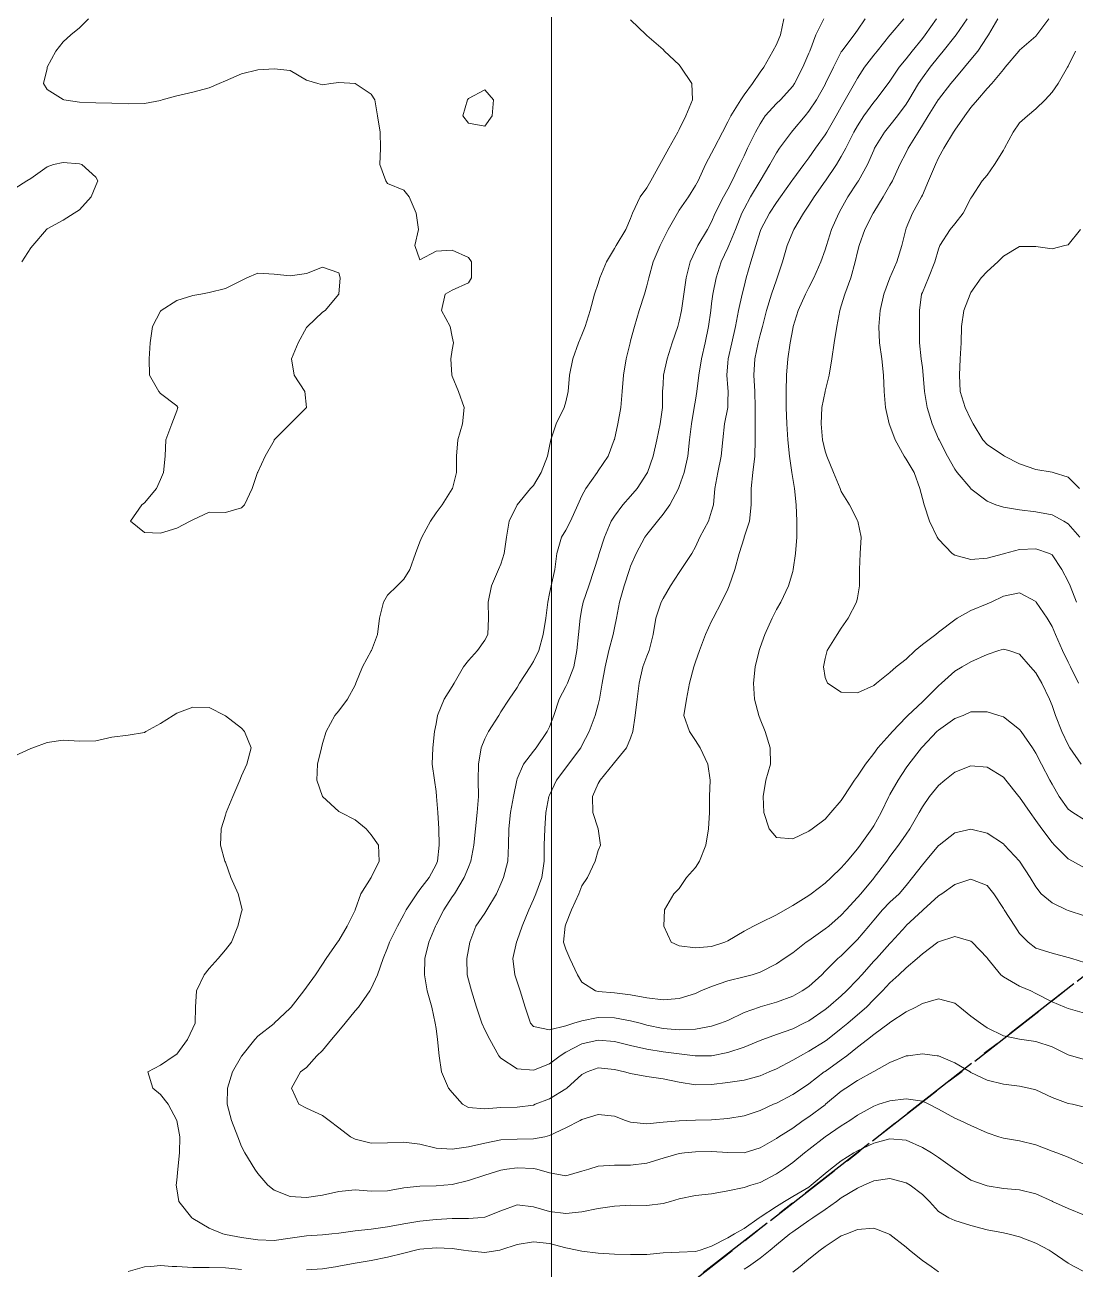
# Model space of a CAD drawing. Header units: centimetres. Extents: x 0 to 642158, y -847 to 649707.
# Drawn here: x 617150.57 to 617182.96, y 620420.16 to 620458.56 of the extents above; entities that cross this region are included whole.
import ezdxf

# ---------------------------------------------------------------- set-up
doc = ezdxf.new("R2010")
doc.units = ezdxf.units.CM
doc.header["$MEASUREMENT"] = 0
doc.linetypes.add('CENTERX2', pattern=[4, 2.5, -0.5, 0.5, -0.5])
doc.layers.add('MEV_grille', color=254, linetype='Continuous', lineweight=9)
doc.layers.add('WAL_topographie 0.5', color=253, linetype='Continuous', lineweight=20)
doc.layers.add('SPW_parcellaire cadastral', color=7, linetype='CENTERX2', lineweight=25, true_color=0xff0542)

# ---------------------------------------------------------------- blocks, each defined once
blk = doc.blocks.new('*U112')
at = {"layer": 'MEV_grille', "transparency": 33554687}
blk.add_lwpolyline([(0, 1825.476), (0, -1825.476)], dxfattribs=at)
blk = doc.blocks.new('*U113')
at = {"layer": 'MEV_grille', "color": 0, "linetype": 'ByBlock', "lineweight": -2, "transparency": 16777216}
blk.add_blockref('*U112', (1800, 0), dxfattribs=at)

msp = doc.modelspace()

# ---------------------------------------------------------------- linework, layer by layer
at = {"layer": 'SPW_parcellaire cadastral'}
for points in [[(617274.764, 620500.676), (617269.952, 620496.899), (617211.998, 620451.663), (617205.087, 620446.27), (617195.532, 620438.811), (617164.102, 620414.279), (617134.906, 620391.492), (617133.598, 620390.47), (617094.809, 620440.723), (617090.922, 620445.759), (617243.342, 620567.204), (617274.764, 620500.676)], [(617299.621, 620319.465), (617271.662, 620287.186), (617203.974, 620367.182), (617164.102, 620414.279), (617195.532, 620438.811), (617299.621, 620319.465)]]:
    msp.add_lwpolyline(points, dxfattribs=at)
at = {"layer": 'WAL_topographie 0.5'}
for points in [[(617152.523, 620458.75), (617152.25, 620458.471), (617151.984, 620458.25), (617151.75, 620458.032), (617151.515, 620457.75), (617151.256, 620457.25), (617151.25, 620457.217), (617151.142, 620456.75), (617151.25, 620456.561), (617151.75, 620456.257), (617151.769, 620456.25), (617152.25, 620456.177), (617152.75, 620456.152), (617153.25, 620456.143), (617153.75, 620456.122), (617154.25, 620456.132), (617154.75, 620456.23), (617154.804, 620456.25), (617155.25, 620456.37), (617155.75, 620456.485), (617156.25, 620456.615), (617156.561, 620456.75), (617156.75, 620456.835), (617157.25, 620457.044), (617157.75, 620457.168), (617158.25, 620457.203), (617158.75, 620457.156), (617159.25, 620456.856), (617159.607, 620456.75), (617159.75, 620456.714), (617160, 620456.75), (617160.25, 620456.78), (617160.75, 620456.75), (617160.75, 620456.75), (617161.25, 620456.417), (617161.358, 620456.25), (617161.443, 620455.75), (617161.528, 620455.25), (617161.534, 620454.75), (617161.519, 620454.25), (617161.696, 620453.75), (617161.75, 620453.662), (617162.25, 620453.454), (617162.422, 620453.25), (617162.638, 620452.75), (617162.707, 620452.25), (617162.591, 620451.75), (617162.75, 620451.313), (617163.25, 620451.576), (617163.75, 620451.608), (617164.25, 620451.377), (617164.339, 620451.25), (617164.347, 620450.75), (617164.25, 620450.598), (617163.75, 620450.378), (617163.528, 620450.25), (617163.412, 620449.75), (617163.683, 620449.25), (617163.75, 620448.938), (617163.784, 620448.75), (617163.75, 620448.536), (617163.707, 620448.25), (617163.733, 620447.75), (617163.75, 620447.72), (617163.941, 620447.25), (617164.121, 620446.75), (617164.063, 620446.25), (617163.922, 620445.75), (617163.883, 620445.25), (617163.883, 620444.75), (617163.753, 620444.25), (617163.75, 620444.244), (617163.434, 620443.75), (617163.25, 620443.497), (617163.082, 620443.25), (617162.807, 620442.75), (617162.75, 620442.603), (617162.612, 620442.25), (617162.44, 620441.75), (617162.25, 620441.453), (617162.051, 620441.25), (617161.75, 620440.961), (617161.629, 620440.75), (617161.506, 620440.25), (617161.446, 620439.75), (617161.254, 620439.25), (617161.25, 620439.245), (617160.984, 620438.75), (617160.779, 620438.25), (617160.75, 620438.185), (617160.512, 620437.75), (617160.25, 620437.397), (617160.128, 620437.25), (617159.859, 620436.75), (617159.75, 620436.386), (617159.711, 620436.25), (617159.589, 620435.75), (617159.575, 620435.25), (617159.75, 620434.75), (617159.75, 620434.75), (617160.25, 620434.286), (617160.308, 620434.25), (617160.75, 620434.026), (617161.093, 620433.75), (617161.25, 620433.561), (617161.469, 620433.25), (617161.498, 620432.75), (617161.25, 620432.25), (617161.25, 620432.25), (617160.931, 620431.75), (617160.755, 620431.25), (617160.75, 620431.238), (617160.504, 620430.75), (617160.25, 620430.306), (617160.207, 620430.25), (617159.856, 620429.75), (617159.75, 620429.578), (617159.535, 620429.25), (617159.25, 620428.868), (617159.174, 620428.75), (617158.777, 620428.25), (617158.75, 620428.221), (617158.257, 620427.75), (617158.25, 620427.745), (617157.75, 620427.357), (617157.658, 620427.25), (617157.261, 620426.75), (617157.25, 620426.732), (617156.972, 620426.25), (617156.815, 620425.75), (617156.809, 620425.25), (617156.943, 620424.75), (617157.139, 620424.25), (617157.25, 620423.953), (617157.355, 620423.75), (617157.655, 620423.25), (617157.75, 620423.111), (617158.06, 620422.75), (617158.25, 620422.605), (617158.75, 620422.401), (617159.25, 620422.378), (617159.75, 620422.447), (617160.25, 620422.56), (617160.75, 620422.607), (617161.25, 620422.571), (617161.75, 620422.585), (617162.25, 620422.675), (617162.75, 620422.729), (617163.25, 620422.73), (617163.492, 620422.75), (617163.75, 620422.773), (617164.25, 620422.897), (617164.75, 620423.068), (617165.25, 620423.22), (617165.435, 620423.25), (617165.75, 620423.29), (617166.25, 620423.272), (617166.357, 620423.25), (617166.75, 620423.135), (617167.25, 620423.04), (617167.75, 620423.186), (617167.96, 620423.25), (617168.25, 620423.341), (617168.75, 620423.372), (617169.25, 620423.376), (617169.75, 620423.43), (617170.25, 620423.584), (617170.75, 620423.729), (617170.917, 620423.75), (617171.25, 620423.786), (617171.75, 620423.792), (617172.25, 620423.765), (617172.75, 620423.754), (617173.25, 620423.903), (617173.75, 620424.198), (617173.826, 620424.25), (617174.25, 620424.517), (617174.577, 620424.75), (617174.75, 620424.865), (617175.25, 620425.236), (617175.267, 620425.25), (617175.75, 620425.655), (617175.891, 620425.75), (617176.25, 620425.984), (617176.736, 620426.25), (617176.75, 620426.259), (617177.25, 620426.539), (617177.75, 620426.741), (617177.816, 620426.75), (617178.25, 620426.81), (617178.708, 620426.75), (617178.75, 620426.744), (617179.25, 620426.525), (617179.721, 620426.25), (617179.75, 620426.234), (617180.25, 620425.993), (617180.75, 620425.868), (617181.25, 620425.809), (617181.534, 620425.75), (617181.75, 620425.692), (617182.25, 620425.462), (617182.75, 620425.28), (617182.877, 620425.25), (617183.25, 620425.166)], [(617169.25, 620458.714), (617169.734, 620458.25), (617169.75, 620458.233), (617170.25, 620457.798), (617170.296, 620457.75), (617170.75, 620457.329), (617170.8, 620457.25), (617171.141, 620456.75), (617171.155, 620456.25), (617170.952, 620455.75), (617170.75, 620455.335), (617170.71, 620455.25), (617170.427, 620454.75), (617170.25, 620454.438), (617170.147, 620454.25), (617169.877, 620453.75), (617169.75, 620453.536), (617169.542, 620453.25), (617169.31, 620452.75), (617169.25, 620452.589), (617169.104, 620452.25), (617168.804, 620451.75), (617168.75, 620451.654), (617168.509, 620451.25), (617168.301, 620450.75), (617168.25, 620450.576), (617168.137, 620450.25), (617167.999, 620449.75), (617167.846, 620449.25), (617167.75, 620448.997), (617167.643, 620448.75), (617167.464, 620448.25), (617167.365, 620447.75), (617167.32, 620447.25), (617167.25, 620446.926), (617167.197, 620446.75), (617166.951, 620446.25), (617166.792, 620445.75), (617166.75, 620445.556), (617166.683, 620445.25), (617166.488, 620444.75), (617166.25, 620444.345), (617166.164, 620444.25), (617165.75, 620443.754), (617165.747, 620443.75), (617165.504, 620443.25), (617165.419, 620442.75), (617165.355, 620442.25), (617165.25, 620441.922), (617165.177, 620441.75), (617164.963, 620441.25), (617164.859, 620440.75), (617164.869, 620440.25), (617164.841, 620439.75), (617164.75, 620439.571), (617164.525, 620439.25), (617164.25, 620438.942), (617164.094, 620438.75), (617163.804, 620438.25), (617163.75, 620438.139), (617163.504, 620437.75), (617163.296, 620437.25), (617163.25, 620436.991), (617163.206, 620436.75), (617163.146, 620436.25), (617163.133, 620435.75), (617163.198, 620435.25), (617163.25, 620434.905), (617163.265, 620434.75), (617163.3, 620434.25), (617163.335, 620433.75), (617163.349, 620433.25), (617163.293, 620432.75), (617163.25, 620432.653), (617163.039, 620432.25), (617162.75, 620431.877), (617162.652, 620431.75), (617162.324, 620431.25), (617162.25, 620431.109), (617162.057, 620430.75), (617161.814, 620430.25), (617161.75, 620430.082), (617161.617, 620429.75), (617161.441, 620429.25), (617161.25, 620428.823), (617161.211, 620428.75), (617160.854, 620428.25), (617160.75, 620428.133), (617160.444, 620427.75), (617160.25, 620427.517), (617160.026, 620427.25), (617159.75, 620426.913), (617159.57, 620426.75), (617159.25, 620426.386), (617159.067, 620426.25), (617158.791, 620425.75), (617159.011, 620425.25), (617159.25, 620425.128), (617159.75, 620424.906), (617159.955, 620424.75), (617160.25, 620424.528), (617160.614, 620424.25), (617160.75, 620424.17), (617161.25, 620424.054), (617161.75, 620424.058), (617162.25, 620424.077), (617162.75, 620424.018), (617163.25, 620423.895), (617163.75, 620423.867), (617164.25, 620423.938), (617164.75, 620424.055), (617165.25, 620424.156), (617165.75, 620424.175), (617166.25, 620424.183), (617166.601, 620424.25), (617166.75, 620424.288), (617167.25, 620424.52), (617167.699, 620424.75), (617167.75, 620424.777), (617168.25, 620424.935), (617168.75, 620424.879), (617169.096, 620424.75), (617169.25, 620424.696), (617169.75, 620424.645), (617170.25, 620424.703), (617170.75, 620424.745), (617170.972, 620424.75), (617171.25, 620424.757), (617171.75, 620424.773), (617172.25, 620424.81), (617172.75, 620424.895), (617173.25, 620425.058), (617173.662, 620425.25), (617173.75, 620425.29), (617174.25, 620425.557), (617174.55, 620425.75), (617174.75, 620425.883), (617175.224, 620426.25), (617175.25, 620426.267), (617175.75, 620426.618), (617175.924, 620426.75), (617176.25, 620427.013), (617176.555, 620427.25), (617176.75, 620427.402), (617177.226, 620427.75), (617177.25, 620427.77), (617177.75, 620428.108), (617178.049, 620428.25), (617178.25, 620428.36), (617178.75, 620428.501), (617179.25, 620428.376), (617179.405, 620428.25), (617179.75, 620427.973), (617180.039, 620427.75), (617180.25, 620427.613), (617180.75, 620427.363), (617181.25, 620427.263), (617181.321, 620427.25), (617181.75, 620427.191), (617182.25, 620427.019), (617182.75, 620426.778), (617182.849, 620426.75), (617183.25, 620426.633)], [(617173.977, 620458.75), (617173.873, 620458.25), (617173.75, 620457.954), (617173.638, 620457.75), (617173.356, 620457.25), (617173.25, 620457.099), (617173.014, 620456.75), (617172.75, 620456.401), (617172.652, 620456.25), (617172.344, 620455.75), (617172.25, 620455.57), (617172.084, 620455.25), (617171.826, 620454.75), (617171.75, 620454.599), (617171.559, 620454.25), (617171.331, 620453.75), (617171.25, 620453.599), (617171.037, 620453.25), (617170.75, 620452.837), (617170.692, 620452.75), (617170.407, 620452.25), (617170.25, 620451.933), (617170.161, 620451.75), (617169.947, 620451.25), (617169.812, 620450.75), (617169.75, 620450.506), (617169.678, 620450.25), (617169.516, 620449.75), (617169.366, 620449.25), (617169.25, 620448.808), (617169.235, 620448.75), (617169.117, 620448.25), (617169.03, 620447.75), (617168.993, 620447.25), (617168.951, 620446.75), (617168.855, 620446.25), (617168.75, 620445.768), (617168.746, 620445.75), (617168.555, 620445.25), (617168.25, 620444.796), (617168.216, 620444.75), (617167.868, 620444.25), (617167.75, 620444.028), (617167.624, 620443.75), (617167.394, 620443.25), (617167.25, 620442.968), (617167.121, 620442.75), (617166.977, 620442.25), (617166.908, 620441.75), (617166.796, 620441.25), (617166.75, 620441.015), (617166.696, 620440.75), (617166.636, 620440.25), (617166.558, 620439.75), (617166.423, 620439.25), (617166.25, 620438.913), (617166.149, 620438.75), (617165.825, 620438.25), (617165.75, 620438.117), (617165.506, 620437.75), (617165.25, 620437.359), (617165.181, 620437.25), (617164.869, 620436.75), (617164.75, 620436.53), (617164.642, 620436.25), (617164.554, 620435.75), (617164.55, 620435.25), (617164.554, 620434.75), (617164.521, 620434.25), (617164.469, 620433.75), (617164.418, 620433.25), (617164.323, 620432.75), (617164.25, 620432.572), (617164.12, 620432.25), (617163.816, 620431.75), (617163.75, 620431.653), (617163.484, 620431.25), (617163.25, 620430.785), (617163.231, 620430.75), (617163.031, 620430.25), (617162.905, 620429.75), (617162.891, 620429.25), (617162.979, 620428.75), (617163.114, 620428.25), (617163.224, 620427.75), (617163.25, 620427.59), (617163.292, 620427.25), (617163.344, 620426.75), (617163.417, 620426.25), (617163.631, 620425.75), (617163.75, 620425.612), (617164.061, 620425.25), (617164.25, 620425.15), (617164.75, 620425.107), (617165.25, 620425.156), (617165.75, 620425.159), (617166.25, 620425.228), (617166.304, 620425.25), (617166.75, 620425.423), (617167.25, 620425.725), (617167.284, 620425.75), (617167.75, 620426.167), (617167.912, 620426.25), (617168.25, 620426.373), (617168.75, 620426.325), (617169.063, 620426.25), (617169.25, 620426.197), (617169.75, 620426.106), (617170.25, 620426.038), (617170.75, 620425.934), (617171.25, 620425.855), (617171.75, 620425.865), (617172.25, 620425.922), (617172.75, 620425.993), (617173.25, 620426.13), (617173.526, 620426.25), (617173.75, 620426.347), (617174.25, 620426.608), (617174.491, 620426.75), (617174.75, 620426.887), (617175.25, 620427.194), (617175.326, 620427.25), (617175.75, 620427.586), (617175.948, 620427.75), (617176.25, 620428.008), (617176.524, 620428.25), (617176.75, 620428.481), (617177.019, 620428.75), (617177.25, 620428.998), (617177.526, 620429.25), (617177.75, 620429.46), (617178.094, 620429.75), (617178.25, 620429.892), (617178.728, 620430.25), (617178.75, 620430.267), (617179.25, 620430.431), (617179.75, 620430.287), (617179.791, 620430.25), (617180.25, 620429.768), (617180.262, 620429.75), (617180.671, 620429.25), (617180.75, 620429.187), (617181.25, 620428.895), (617181.592, 620428.75), (617181.75, 620428.671), (617182.25, 620428.413), (617182.645, 620428.25), (617182.75, 620428.21), (617183.25, 620428.062)], [(617175.208, 620458.75), (617174.968, 620458.25), (617174.777, 620457.75), (617174.75, 620457.684), (617174.565, 620457.25), (617174.304, 620456.75), (617174.25, 620456.673), (617173.87, 620456.25), (617173.75, 620456.133), (617173.402, 620455.75), (617173.25, 620455.51), (617173.104, 620455.25), (617172.86, 620454.75), (617172.75, 620454.514), (617172.623, 620454.25), (617172.383, 620453.75), (617172.25, 620453.49), (617172.12, 620453.25), (617171.862, 620452.75), (617171.75, 620452.487), (617171.618, 620452.25), (617171.324, 620451.75), (617171.25, 620451.594), (617171.088, 620451.25), (617170.962, 620450.75), (617170.893, 620450.25), (617170.822, 620449.75), (617170.75, 620449.417), (617170.703, 620449.25), (617170.536, 620448.75), (617170.379, 620448.25), (617170.266, 620447.75), (617170.25, 620447.46), (617170.239, 620447.25), (617170.23, 620446.75), (617170.162, 620446.25), (617170.061, 620445.75), (617169.944, 620445.25), (617169.767, 620444.75), (617169.75, 620444.72), (617169.448, 620444.25), (617169.25, 620444.019), (617169.012, 620443.75), (617168.75, 620443.403), (617168.652, 620443.25), (617168.442, 620442.75), (617168.285, 620442.25), (617168.25, 620442.134), (617168.125, 620441.75), (617167.961, 620441.25), (617167.792, 620440.75), (617167.75, 620440.551), (617167.692, 620440.25), (617167.645, 620439.75), (617167.591, 620439.25), (617167.5, 620438.75), (617167.301, 620438.25), (617167.25, 620438.14), (617167.048, 620437.75), (617166.877, 620437.25), (617166.75, 620436.901), (617166.68, 620436.75), (617166.335, 620436.25), (617166.25, 620436.146), (617165.943, 620435.75), (617165.75, 620435.291), (617165.737, 620435.25), (617165.633, 620434.75), (617165.547, 620434.25), (617165.497, 620433.75), (617165.488, 620433.25), (617165.462, 620432.75), (617165.329, 620432.25), (617165.25, 620432.055), (617165.113, 620431.75), (617164.818, 620431.25), (617164.75, 620431.144), (617164.475, 620430.75), (617164.291, 620430.25), (617164.25, 620430.032), (617164.201, 620429.75), (617164.204, 620429.25), (617164.25, 620429.089), (617164.343, 620428.75), (617164.492, 620428.25), (617164.664, 620427.75), (617164.75, 620427.551), (617164.903, 620427.25), (617165.181, 620426.75), (617165.25, 620426.672), (617165.75, 620426.346), (617166.25, 620426.3), (617166.75, 620426.497), (617167.076, 620426.75), (617167.25, 620426.856), (617167.75, 620427.117), (617168.25, 620427.233), (617168.75, 620427.189), (617169.25, 620427.066), (617169.75, 620426.954), (617170.25, 620426.873), (617170.75, 620426.807), (617171.242, 620426.75), (617171.25, 620426.749), (617171.749, 620426.75), (617171.75, 620426.75), (617172.25, 620426.848), (617172.75, 620427.015), (617173.25, 620427.218), (617173.332, 620427.25), (617173.75, 620427.401), (617174.25, 620427.579), (617174.599, 620427.75), (617174.75, 620427.826), (617175.25, 620428.174), (617175.343, 620428.25), (617175.75, 620428.602), (617175.91, 620428.75), (617176.25, 620429.103), (617176.381, 620429.25), (617176.75, 620429.664), (617176.833, 620429.75), (617177.25, 620430.208), (617177.29, 620430.25), (617177.736, 620430.75), (617177.75, 620430.763), (617178.25, 620431.229), (617178.275, 620431.25), (617178.75, 620431.684), (617178.856, 620431.75), (617179.25, 620432.038), (617179.75, 620432.198), (617180.25, 620431.997), (617180.459, 620431.75), (617180.75, 620431.297), (617180.776, 620431.25), (617181.104, 620430.75), (617181.25, 620430.52), (617181.516, 620430.25), (617181.75, 620430.07), (617182.25, 620429.912), (617182.75, 620429.783), (617182.86, 620429.75), (617183.25, 620429.626)], [(617176.482, 620458.75), (617176.25, 620458.395), (617176.144, 620458.25), (617175.764, 620457.75), (617175.75, 620457.727), (617175.511, 620457.25), (617175.264, 620456.75), (617175.25, 620456.724), (617174.981, 620456.25), (617174.75, 620455.892), (617174.632, 620455.75), (617174.25, 620455.297), (617174.211, 620455.25), (617173.848, 620454.75), (617173.75, 620454.611), (617173.543, 620454.25), (617173.252, 620453.75), (617173.25, 620453.746), (617172.954, 620453.25), (617172.75, 620452.884), (617172.682, 620452.75), (617172.484, 620452.25), (617172.28, 620451.75), (617172.25, 620451.681), (617172.041, 620451.25), (617171.887, 620450.75), (617171.792, 620450.25), (617171.75, 620449.958), (617171.721, 620449.75), (617171.652, 620449.25), (617171.552, 620448.75), (617171.438, 620448.25), (617171.355, 620447.75), (617171.296, 620447.25), (617171.25, 620446.978), (617171.213, 620446.75), (617171.126, 620446.25), (617171.07, 620445.75), (617171.017, 620445.25), (617170.9, 620444.75), (617170.75, 620444.313), (617170.725, 620444.25), (617170.463, 620443.75), (617170.25, 620443.457), (617170.078, 620443.25), (617169.75, 620442.835), (617169.692, 620442.75), (617169.422, 620442.25), (617169.25, 620441.857), (617169.213, 620441.75), (617169.051, 620441.25), (617168.911, 620440.75), (617168.812, 620440.25), (617168.75, 620439.949), (617168.711, 620439.75), (617168.581, 620439.25), (617168.461, 620438.75), (617168.369, 620438.25), (617168.289, 620437.75), (617168.25, 620437.591), (617168.16, 620437.25), (617167.973, 620436.75), (617167.75, 620436.324), (617167.71, 620436.25), (617167.332, 620435.75), (617167.25, 620435.637), (617166.965, 620435.25), (617166.75, 620434.792), (617166.731, 620434.75), (617166.639, 620434.25), (617166.601, 620433.75), (617166.589, 620433.25), (617166.583, 620432.75), (617166.508, 620432.25), (617166.328, 620431.75), (617166.25, 620431.572), (617166.109, 620431.25), (617165.905, 620430.75), (617165.75, 620430.309), (617165.726, 620430.25), (617165.621, 620429.75), (617165.682, 620429.25), (617165.75, 620429.029), (617165.848, 620428.75), (617165.995, 620428.25), (617166.165, 620427.75), (617166.25, 620427.651), (617166.75, 620427.544), (617167.25, 620427.673), (617167.495, 620427.75), (617167.75, 620427.829), (617168.25, 620427.928), (617168.75, 620427.923), (617169.25, 620427.826), (617169.542, 620427.75), (617169.75, 620427.696), (617170.25, 620427.591), (617170.75, 620427.549), (617171.25, 620427.573), (617171.75, 620427.66), (617172.026, 620427.75), (617172.25, 620427.841), (617172.75, 620428.08), (617173.227, 620428.25), (617173.25, 620428.257), (617173.75, 620428.402), (617174.25, 620428.592), (617174.546, 620428.75), (617174.75, 620428.887), (617175.146, 620429.25), (617175.25, 620429.356), (617175.644, 620429.75), (617175.75, 620429.836), (617176.167, 620430.25), (617176.25, 620430.331), (617176.603, 620430.75), (617176.75, 620430.936), (617177.02, 620431.25), (617177.25, 620431.486), (617177.536, 620431.75), (617177.75, 620432), (617177.948, 620432.25), (617178.25, 620432.638), (617178.35, 620432.75), (617178.75, 620433.234), (617178.771, 620433.25), (617179.25, 620433.632), (617179.75, 620433.743), (617180.25, 620433.616), (617180.75, 620433.289), (617180.786, 620433.25), (617181.25, 620432.753), (617181.252, 620432.75), (617181.576, 620432.25), (617181.75, 620431.956), (617181.92, 620431.75), (617182.25, 620431.467), (617182.697, 620431.25), (617182.75, 620431.228), (617183.25, 620431.064)], [(617177.674, 620458.75), (617177.259, 620458.25), (617177.25, 620458.24), (617176.854, 620457.75), (617176.75, 620457.622), (617176.469, 620457.25), (617176.25, 620456.917), (617176.157, 620456.75), (617175.874, 620456.25), (617175.75, 620456.035), (617175.59, 620455.75), (617175.302, 620455.25), (617175.25, 620455.164), (617174.957, 620454.75), (617174.75, 620454.456), (617174.59, 620454.25), (617174.25, 620453.785), (617174.226, 620453.75), (617173.877, 620453.25), (617173.75, 620453.074), (617173.532, 620452.75), (617173.272, 620452.25), (617173.25, 620452.187), (617173.114, 620451.75), (617172.961, 620451.25), (617172.816, 620450.75), (617172.75, 620450.489), (617172.69, 620450.25), (617172.578, 620449.75), (617172.482, 620449.25), (617172.368, 620448.75), (617172.258, 620448.25), (617172.25, 620448.132), (617172.223, 620447.75), (617172.25, 620447.356), (617172.257, 620447.25), (617172.25, 620446.932), (617172.245, 620446.75), (617172.152, 620446.25), (617172.094, 620445.75), (617172.045, 620445.25), (617171.941, 620444.75), (617171.851, 620444.25), (617171.805, 620443.75), (617171.75, 620443.55), (617171.656, 620443.25), (617171.389, 620442.75), (617171.25, 620442.452), (617171.136, 620442.25), (617170.814, 620441.75), (617170.75, 620441.664), (617170.476, 620441.25), (617170.25, 620440.857), (617170.196, 620440.75), (617170.024, 620440.25), (617169.949, 620439.75), (617169.824, 620439.25), (617169.75, 620439.077), (617169.629, 620438.75), (617169.513, 620438.25), (617169.452, 620437.75), (617169.393, 620437.25), (617169.323, 620436.75), (617169.25, 620436.55), (617169.126, 620436.25), (617168.75, 620435.802), (617168.712, 620435.75), (617168.307, 620435.25), (617168.25, 620435.152), (617168.075, 620434.75), (617168.09, 620434.25), (617168.25, 620433.75), (617168.25, 620433.75), (617168.321, 620433.25), (617168.25, 620433.087), (617168.162, 620432.75), (617167.921, 620432.25), (617167.75, 620431.989), (617167.65, 620431.75), (617167.426, 620431.25), (617167.25, 620430.809), (617167.229, 620430.75), (617167.183, 620430.25), (617167.25, 620430.042), (617167.371, 620429.75), (617167.61, 620429.25), (617167.75, 620429.014), (617168.164, 620428.75), (617168.25, 620428.734), (617168.75, 620428.689), (617169.25, 620428.624), (617169.75, 620428.538), (617170.25, 620428.474), (617170.75, 620428.512), (617171.25, 620428.674), (617171.417, 620428.75), (617171.75, 620428.885), (617172.25, 620429.06), (617172.75, 620429.185), (617172.997, 620429.25), (617173.25, 620429.326), (617173.75, 620429.586), (617173.989, 620429.75), (617174.25, 620429.928), (617174.668, 620430.25), (617174.75, 620430.307), (617175.25, 620430.665), (617175.362, 620430.75), (617175.75, 620431.084), (617175.905, 620431.25), (617176.25, 620431.628), (617176.349, 620431.75), (617176.75, 620432.23), (617176.768, 620432.25), (617177.15, 620432.75), (617177.25, 620432.893), (617177.515, 620433.25), (617177.75, 620433.587), (617177.86, 620433.75), (617178.15, 620434.25), (617178.25, 620434.425), (617178.475, 620434.75), (617178.75, 620435.087), (617178.947, 620435.25), (617179.25, 620435.499), (617179.75, 620435.696), (617180.25, 620435.654), (617180.75, 620435.341), (617180.827, 620435.25), (617181.229, 620434.75), (617181.25, 620434.726), (617181.578, 620434.25), (617181.75, 620434.013), (617181.933, 620433.75), (617182.25, 620433.325), (617182.323, 620433.25), (617182.75, 620432.827), (617182.886, 620432.75), (617183.25, 620432.549)], [(617178.689, 620458.75), (617178.334, 620458.25), (617178.25, 620458.143), (617177.931, 620457.75), (617177.75, 620457.514), (617177.54, 620457.25), (617177.25, 620456.824), (617177.195, 620456.75), (617176.812, 620456.25), (617176.75, 620456.173), (617176.449, 620455.75), (617176.25, 620455.446), (617176.14, 620455.25), (617175.89, 620454.75), (617175.75, 620454.495), (617175.598, 620454.25), (617175.26, 620453.75), (617175.25, 620453.734), (617174.918, 620453.25), (617174.75, 620452.993), (617174.581, 620452.75), (617174.283, 620452.25), (617174.25, 620452.176), (617174.08, 620451.75), (617173.941, 620451.25), (617173.774, 620450.75), (617173.75, 620450.695), (617173.594, 620450.25), (617173.443, 620449.75), (617173.319, 620449.25), (617173.25, 620448.99), (617173.189, 620448.75), (617173.078, 620448.25), (617173.052, 620447.75), (617173.087, 620447.25), (617173.098, 620446.75), (617173.093, 620446.25), (617173.095, 620445.75), (617173.079, 620445.25), (617173.023, 620444.75), (617172.974, 620444.25), (617172.974, 620443.75), (617172.923, 620443.25), (617172.757, 620442.75), (617172.75, 620442.727), (617172.599, 620442.25), (617172.47, 620441.75), (617172.294, 620441.25), (617172.25, 620441.148), (617172.057, 620440.75), (617171.798, 620440.25), (617171.75, 620440.157), (617171.562, 620439.75), (617171.371, 620439.25), (617171.25, 620438.906), (617171.199, 620438.75), (617171.071, 620438.25), (617170.972, 620437.75), (617170.892, 620437.25), (617171.068, 620436.75), (617171.25, 620436.478), (617171.395, 620436.25), (617171.631, 620435.75), (617171.703, 620435.25), (617171.685, 620434.75), (617171.68, 620434.25), (617171.653, 620433.75), (617171.567, 620433.25), (617171.376, 620432.75), (617171.25, 620432.555), (617170.973, 620432.25), (617170.75, 620431.905), (617170.588, 620431.75), (617170.295, 620431.25), (617170.279, 620430.75), (617170.5, 620430.25), (617170.75, 620430.142), (617171.25, 620430.076), (617171.75, 620430.119), (617172.156, 620430.25), (617172.25, 620430.298), (617172.75, 620430.588), (617173.044, 620430.75), (617173.25, 620430.853), (617173.75, 620431.1), (617174.016, 620431.25), (617174.25, 620431.383), (617174.75, 620431.692), (617174.825, 620431.75), (617175.25, 620432.074), (617175.439, 620432.25), (617175.75, 620432.544), (617175.932, 620432.75), (617176.25, 620433.134), (617176.335, 620433.25), (617176.694, 620433.75), (617176.75, 620433.846), (617176.976, 620434.25), (617177.217, 620434.75), (617177.25, 620434.806), (617177.502, 620435.25), (617177.75, 620435.628), (617177.833, 620435.75), (617178.22, 620436.25), (617178.25, 620436.282), (617178.7, 620436.75), (617178.75, 620436.797), (617179.25, 620437.151), (617179.514, 620437.25), (617179.75, 620437.361), (617180.25, 620437.365), (617180.609, 620437.25), (617180.75, 620437.204), (617181.25, 620436.814), (617181.294, 620436.75), (617181.645, 620436.25), (617181.75, 620436.085), (617181.928, 620435.75), (617182.186, 620435.25), (617182.25, 620435.128), (617182.468, 620434.75), (617182.75, 620434.36), (617182.889, 620434.25), (617183.25, 620434.029)], [(617179.632, 620458.75), (617179.29, 620458.25), (617179.25, 620458.199), (617178.897, 620457.75), (617178.75, 620457.574), (617178.489, 620457.25), (617178.25, 620456.926), (617178.134, 620456.75), (617177.835, 620456.25), (617177.75, 620456.113), (617177.485, 620455.75), (617177.25, 620455.454), (617177.086, 620455.25), (617176.773, 620454.75), (617176.75, 620454.698), (617176.561, 620454.25), (617176.281, 620453.75), (617176.25, 620453.704), (617175.953, 620453.25), (617175.75, 620452.886), (617175.673, 620452.75), (617175.451, 620452.25), (617175.291, 620451.75), (617175.25, 620451.616), (617175.12, 620451.25), (617174.9, 620450.75), (617174.75, 620450.458), (617174.644, 620450.25), (617174.423, 620449.75), (617174.264, 620449.25), (617174.25, 620449.182), (617174.174, 620448.75), (617174.099, 620448.25), (617174.061, 620447.75), (617174.053, 620447.25), (617174.05, 620446.75), (617174.066, 620446.25), (617174.1, 620445.75), (617174.15, 620445.25), (617174.221, 620444.75), (617174.25, 620444.563), (617174.303, 620444.25), (617174.356, 620443.75), (617174.382, 620443.25), (617174.381, 620442.75), (617174.339, 620442.25), (617174.267, 620441.75), (617174.25, 620441.693), (617174.126, 620441.25), (617173.88, 620440.75), (617173.75, 620440.523), (617173.621, 620440.25), (617173.393, 620439.75), (617173.25, 620439.35), (617173.212, 620439.25), (617173.096, 620438.75), (617173.045, 620438.25), (617173.068, 620437.75), (617173.202, 620437.25), (617173.25, 620437.134), (617173.4, 620436.75), (617173.556, 620436.25), (617173.566, 620435.75), (617173.426, 620435.25), (617173.338, 620434.75), (617173.358, 620434.25), (617173.524, 620433.75), (617173.75, 620433.488), (617174.25, 620433.446), (617174.75, 620433.674), (617174.848, 620433.75), (617175.25, 620434.049), (617175.427, 620434.25), (617175.75, 620434.623), (617175.824, 620434.75), (617176.16, 620435.25), (617176.25, 620435.378), (617176.499, 620435.75), (617176.75, 620436.078), (617176.879, 620436.25), (617177.25, 620436.657), (617177.33, 620436.75), (617177.75, 620437.194), (617177.807, 620437.25), (617178.25, 620437.674), (617178.333, 620437.75), (617178.75, 620438.163), (617178.842, 620438.25), (617179.25, 620438.62), (617179.476, 620438.75), (617179.75, 620438.907), (617180.25, 620439.132), (617180.611, 620439.25), (617180.75, 620439.294), (617180.92, 620439.25), (617181.25, 620439.142), (617181.587, 620438.75), (617181.75, 620438.565), (617181.937, 620438.25), (617182.171, 620437.75), (617182.25, 620437.56), (617182.358, 620437.25), (617182.549, 620436.75), (617182.75, 620436.346), (617182.804, 620436.25), (617183.149, 620435.75)], [(617180.582, 620458.75), (617180.287, 620458.25), (617180.25, 620458.194), (617179.965, 620457.75), (617179.75, 620457.487), (617179.55, 620457.25), (617179.25, 620456.895), (617179.13, 620456.75), (617178.75, 620456.26), (617178.743, 620456.25), (617178.428, 620455.75), (617178.25, 620455.461), (617178.118, 620455.25), (617177.814, 620454.75), (617177.75, 620454.626), (617177.557, 620454.25), (617177.327, 620453.75), (617177.25, 620453.609), (617177.041, 620453.25), (617176.75, 620452.782), (617176.73, 620452.75), (617176.48, 620452.25), (617176.302, 620451.75), (617176.25, 620451.558), (617176.179, 620451.25), (617176.039, 620450.75), (617175.858, 620450.25), (617175.75, 620449.887), (617175.708, 620449.75), (617175.61, 620449.25), (617175.526, 620448.75), (617175.458, 620448.25), (617175.377, 620447.75), (617175.25, 620447.257), (617175.248, 620447.25), (617175.15, 620446.75), (617175.129, 620446.25), (617175.174, 620445.75), (617175.25, 620445.41), (617175.303, 620445.25), (617175.514, 620444.75), (617175.715, 620444.25), (617175.75, 620444.165), (617176.007, 620443.75), (617176.25, 620443.267), (617176.26, 620443.25), (617176.359, 620442.75), (617176.328, 620442.25), (617176.308, 620441.75), (617176.315, 620441.25), (617176.25, 620440.883), (617176.222, 620440.75), (617175.959, 620440.25), (617175.75, 620439.942), (617175.62, 620439.75), (617175.311, 620439.25), (617175.25, 620439.01), (617175.201, 620438.75), (617175.25, 620438.425), (617175.326, 620438.25), (617175.75, 620437.963), (617176.25, 620437.95), (617176.75, 620438.169), (617176.839, 620438.25), (617177.25, 620438.578), (617177.443, 620438.75), (617177.75, 620438.987), (617178.027, 620439.25), (617178.25, 620439.442), (617178.667, 620439.75), (617178.75, 620439.815), (617179.25, 620440.202), (617179.322, 620440.25), (617179.75, 620440.49), (617180.25, 620440.695), (617180.371, 620440.75), (617180.75, 620440.934), (617181.25, 620441.031), (617181.75, 620440.768), (617181.765, 620440.75), (617182.105, 620440.25), (617182.25, 620439.994), (617182.357, 620439.75), (617182.574, 620439.25), (617182.75, 620438.896), (617182.82, 620438.75), (617183.065, 620438.25)], [(617182.156, 620458.75), (617181.783, 620458.25), (617181.75, 620458.216), (617181.25, 620457.778), (617181.225, 620457.75), (617180.81, 620457.25), (617180.75, 620457.179), (617180.389, 620456.75), (617180.25, 620456.594), (617179.956, 620456.25), (617179.75, 620456.006), (617179.558, 620455.75), (617179.25, 620455.315), (617179.209, 620455.25), (617178.911, 620454.75), (617178.75, 620454.455), (617178.653, 620454.25), (617178.441, 620453.75), (617178.25, 620453.301), (617178.225, 620453.25), (617177.944, 620452.75), (617177.75, 620452.283), (617177.738, 620452.25), (617177.613, 620451.75), (617177.46, 620451.25), (617177.25, 620450.754), (617177.248, 620450.75), (617177.06, 620450.25), (617176.952, 620449.75), (617176.906, 620449.25), (617176.924, 620448.75), (617176.999, 620448.25), (617177.049, 620447.75), (617177.074, 620447.25), (617177.109, 620446.75), (617177.227, 620446.25), (617177.25, 620446.197), (617177.409, 620445.75), (617177.692, 620445.25), (617177.75, 620445.163), (617177.998, 620444.75), (617178.168, 620444.25), (617178.25, 620443.94), (617178.302, 620443.75), (617178.474, 620443.25), (617178.711, 620442.75), (617178.75, 620442.686), (617179.174, 620442.25), (617179.25, 620442.199), (617179.75, 620442.064), (617180.25, 620442.107), (617180.75, 620442.241), (617180.786, 620442.25), (617181.25, 620442.369), (617181.75, 620442.395), (617182.173, 620442.25), (617182.25, 620442.209), (617182.558, 620441.75), (617182.75, 620441.384), (617182.809, 620441.25), (617183.007, 620440.75)], [(617182.979, 620457.75), (617182.75, 620457.283), (617182.729, 620457.25), (617182.445, 620456.75), (617182.25, 620456.482), (617182.044, 620456.25), (617181.75, 620455.972), (617181.492, 620455.75), (617181.25, 620455.541), (617181.047, 620455.25), (617180.781, 620454.75), (617180.75, 620454.691), (617180.476, 620454.25), (617180.25, 620453.927), (617180.1, 620453.75), (617179.781, 620453.25), (617179.75, 620453.212), (617179.512, 620452.75), (617179.25, 620452.42), (617179.113, 620452.25), (617178.793, 620451.75), (617178.75, 620451.642), (617178.639, 620451.25), (617178.438, 620450.75), (617178.25, 620450.301), (617178.229, 620450.25), (617178.165, 620449.75), (617178.161, 620449.25), (617178.165, 620448.75), (617178.218, 620448.25), (617178.25, 620447.989), (617178.279, 620447.75), (617178.317, 620447.25), (617178.395, 620446.75), (617178.55, 620446.25), (617178.75, 620445.783), (617178.764, 620445.75), (617179.025, 620445.25), (617179.25, 620444.85), (617179.327, 620444.75), (617179.745, 620444.25), (617179.75, 620444.244), (617180.25, 620443.858), (617180.521, 620443.75), (617180.75, 620443.677), (617181.25, 620443.597), (617181.75, 620443.538), (617182.25, 620443.445), (617182.611, 620443.25), (617182.75, 620443.161), (617183.107, 620442.75)], [(617164.977, 620455.75), (617164.75, 620455.429), (617164.25, 620455.53), (617164.078, 620455.75), (617164.219, 620456.25), (617164.25, 620456.286), (617164.75, 620456.557), (617165.026, 620456.25), (617164.977, 620455.75)], [(617150.25, 620453.514), (617150.627, 620453.75), (617150.75, 620453.818), (617151.25, 620454.178), (617151.448, 620454.25), (617151.75, 620454.311), (617152.25, 620454.273), (617152.325, 620454.25), (617152.75, 620453.858), (617152.817, 620453.75), (617152.75, 620453.598), (617152.613, 620453.25), (617152.25, 620452.856), (617152.083, 620452.75), (617151.75, 620452.537), (617151.25, 620452.265), (617151.236, 620452.25), (617150.815, 620451.75), (617150.75, 620451.682), (617150.467, 620451.25)], [(617183.131, 620452.25), (617182.75, 620451.774), (617182.65, 620451.75), (617182.25, 620451.644), (617181.75, 620451.716), (617181.25, 620451.718), (617180.75, 620451.419), (617180.581, 620451.25), (617180.25, 620450.952), (617180.068, 620450.75), (617179.75, 620450.304), (617179.722, 620450.25), (617179.532, 620449.75), (617179.462, 620449.25), (617179.443, 620448.75), (617179.421, 620448.25), (617179.395, 620447.75), (617179.417, 620447.25), (617179.575, 620446.75), (617179.75, 620446.381), (617179.822, 620446.25), (617180.116, 620445.75), (617180.25, 620445.607), (617180.75, 620445.267), (617180.787, 620445.25), (617181.25, 620445.01), (617181.75, 620444.838), (617182.25, 620444.761), (617182.287, 620444.75), (617182.75, 620444.604), (617183.095, 620444.25)], [(617155.25, 620443.034), (617155.663, 620443.25), (617155.75, 620443.288), (617156.25, 620443.523), (617156.75, 620443.511), (617157.25, 620443.657), (617157.343, 620443.75), (617157.579, 620444.25), (617157.745, 620444.75), (617157.75, 620444.761), (617157.977, 620445.25), (617158.25, 620445.732), (617158.259, 620445.75), (617158.75, 620446.25), (617158.75, 620446.25), (617159.25, 620446.75), (617159.2, 620447.25), (617158.867, 620447.75), (617158.79, 620448.25), (617158.996, 620448.75), (617159.25, 620449.219), (617159.288, 620449.25), (617159.75, 620449.694), (617159.833, 620449.75), (617160.25, 620450.25), (617160.25, 620450.25), (617160.294, 620450.75), (617160.25, 620450.904), (617159.75, 620451.087), (617159.25, 620450.888), (617158.75, 620450.814), (617158.25, 620450.868), (617157.75, 620450.893), (617157.414, 620450.75), (617157.25, 620450.673), (617156.75, 620450.429), (617156.25, 620450.3), (617155.99, 620450.25), (617155.75, 620450.207), (617155.25, 620450.053), (617154.769, 620449.75), (617154.75, 620449.73), (617154.5, 620449.25), (617154.433, 620448.75), (617154.397, 620448.25), (617154.405, 620447.75), (617154.699, 620447.25), (617154.75, 620447.185), (617155.25, 620446.808), (617155.286, 620446.75), (617155.25, 620446.65), (617155.102, 620446.25), (617154.911, 620445.75), (617154.892, 620445.25), (617154.84, 620444.75), (617154.75, 620444.534), (617154.622, 620444.25), (617154.25, 620443.81), (617154.169, 620443.75), (617153.825, 620443.25), (617154.25, 620442.896), (617154.75, 620442.875), (617155.25, 620443.034)], [(617150.25, 620436.007), (617150.75, 620436.23), (617150.805, 620436.25), (617151.25, 620436.419), (617151.75, 620436.486), (617152.25, 620436.453), (617152.75, 620436.465), (617153.25, 620436.583), (617153.75, 620436.637), (617154.25, 620436.728), (617154.3, 620436.75), (617154.75, 620436.997), (617155.135, 620437.25), (617155.25, 620437.322), (617155.75, 620437.508), (617156.25, 620437.5), (617156.73, 620437.25), (617156.75, 620437.239), (617157.25, 620436.855), (617157.342, 620436.75), (617157.545, 620436.25), (617157.412, 620435.75), (617157.25, 620435.382), (617157.194, 620435.25), (617156.975, 620434.75), (617156.773, 620434.25), (617156.75, 620434.169), (617156.62, 620433.75), (617156.602, 620433.25), (617156.737, 620432.75), (617156.75, 620432.72), (617156.92, 620432.25), (617157.144, 620431.75), (617157.25, 620431.341), (617157.263, 620431.25), (617157.25, 620431.187), (617157.137, 620430.75), (617156.934, 620430.25), (617156.75, 620430.018), (617156.524, 620429.75), (617156.25, 620429.444), (617156.094, 620429.25), (617155.861, 620428.75), (617155.831, 620428.25), (617155.818, 620427.75), (617155.75, 620427.595), (617155.585, 620427.25), (617155.25, 620426.802), (617155.165, 620426.75), (617154.75, 620426.457), (617154.362, 620426.25), (617154.516, 620425.75), (617154.75, 620425.554), (617154.982, 620425.25), (617155.25, 620424.75), (617155.25, 620424.75), (617155.343, 620424.25), (617155.333, 620423.75), (617155.279, 620423.25), (617155.25, 620422.904), (617155.227, 620422.75), (617155.25, 620422.645), (617155.314, 620422.25), (617155.718, 620421.75), (617155.75, 620421.731), (617156.25, 620421.425), (617156.67, 620421.25), (617156.75, 620421.23), (617157.25, 620421.145), (617157.75, 620421.068), (617158.25, 620421.045), (617158.75, 620421.118), (617159.25, 620421.187), (617159.75, 620421.223), (617160.034, 620421.25), (617160.25, 620421.272), (617160.75, 620421.341), (617161.25, 620421.402), (617161.75, 620421.474), (617162.25, 620421.564), (617162.75, 620421.641), (617163.25, 620421.696), (617163.75, 620421.726), (617164.25, 620421.729), (617164.533, 620421.75), (617164.75, 620421.77), (617165.25, 620421.961), (617165.75, 620422.146), (617166.25, 620422.091), (617166.75, 620421.94), (617167.25, 620421.883), (617167.75, 620421.934), (617168.25, 620422.033), (617168.75, 620422.105), (617169.25, 620422.136), (617169.75, 620422.132), (617170.25, 620422.19), (617170.48, 620422.25), (617170.75, 620422.337), (617171.25, 620422.432), (617171.75, 620422.486), (617172.25, 620422.585), (617172.75, 620422.683), (617172.958, 620422.75), (617173.25, 620422.836), (617173.75, 620423.105), (617173.97, 620423.25), (617174.25, 620423.453), (617174.615, 620423.75), (617174.75, 620423.857), (617175.25, 620424.246), (617175.256, 620424.25), (617175.75, 620424.585), (617176.01, 620424.75), (617176.25, 620424.915), (617176.75, 620425.197), (617176.907, 620425.25), (617177.25, 620425.36), (617177.75, 620425.417), (617178.25, 620425.346), (617178.454, 620425.25), (617178.75, 620425.098), (617179.25, 620424.824), (617179.418, 620424.75), (617179.75, 620424.596), (617180.25, 620424.37), (617180.605, 620424.25), (617180.75, 620424.207), (617181.25, 620424.126), (617181.75, 620424.003), (617182.25, 620423.802), (617182.397, 620423.75), (617182.75, 620423.623), (617183.25, 620423.39)], [(617159.25, 620420.142), (617159.75, 620420.178), (617160.208, 620420.25), (617160.25, 620420.256), (617160.75, 620420.349), (617161.25, 620420.427), (617161.75, 620420.528), (617162.25, 620420.659), (617162.614, 620420.75), (617162.75, 620420.78), (617163.25, 620420.825), (617163.75, 620420.796), (617164.098, 620420.75), (617164.25, 620420.727), (617164.75, 620420.681), (617165.213, 620420.75), (617165.25, 620420.755), (617165.75, 620420.926), (617166.25, 620421.009), (617166.75, 620420.954), (617167.25, 620420.825), (617167.602, 620420.75), (617167.75, 620420.714), (617168.25, 620420.657), (617168.75, 620420.626), (617169.25, 620420.611), (617169.75, 620420.619), (617170.25, 620420.665), (617170.75, 620420.69), (617171.25, 620420.707), (617171.393, 620420.75), (617171.75, 620420.87), (617172.25, 620421.132), (617172.452, 620421.25), (617172.75, 620421.422), (617173.215, 620421.75), (617173.25, 620421.769), (617173.75, 620422.096), (617173.995, 620422.25), (617174.25, 620422.403), (617174.75, 620422.698), (617174.822, 620422.75), (617175.25, 620423.116), (617175.412, 620423.25), (617175.75, 620423.509), (617176.136, 620423.75), (617176.25, 620423.817), (617176.75, 620424.052), (617177.25, 620424.187), (617177.75, 620424.141), (617178.25, 620423.921), (617178.531, 620423.75), (617178.75, 620423.613), (617179.25, 620423.252), (617179.253, 620423.25), (617179.75, 620422.91), (617180.188, 620422.75), (617180.25, 620422.731), (617180.75, 620422.656), (617181.25, 620422.615), (617181.75, 620422.489), (617182.25, 620422.256), (617182.263, 620422.25), (617182.75, 620422.034), (617183.25, 620421.829)], [(617172.75, 620420.161), (617172.887, 620420.25), (617173.25, 620420.505), (617173.554, 620420.75), (617173.75, 620420.915), (617174.159, 620421.25), (617174.25, 620421.316), (617174.75, 620421.662), (617174.872, 620421.75), (617175.25, 620422), (617175.601, 620422.25), (617175.75, 620422.364), (617176.25, 620422.664), (617176.44, 620422.75), (617176.75, 620422.89), (617177.25, 620422.961), (617177.75, 620422.822), (617177.876, 620422.75), (617178.25, 620422.464), (617178.47, 620422.25), (617178.75, 620421.946), (617179.066, 620421.75), (617179.25, 620421.665), (617179.75, 620421.512), (617180.25, 620421.379), (617180.75, 620421.279), (617180.887, 620421.25), (617181.25, 620421.163), (617181.75, 620420.97), (617182.165, 620420.75), (617182.25, 620420.69), (617182.75, 620420.352), (617182.938, 620420.25), (617183.25, 620420.083)], [(617174.25, 620420.069), (617174.486, 620420.25), (617174.75, 620420.475), (617175.103, 620420.75), (617175.25, 620420.866), (617175.75, 620421.187), (617175.918, 620421.25), (617176.25, 620421.384), (617176.75, 620421.427), (617177.206, 620421.25), (617177.25, 620421.234), (617177.75, 620420.846), (617177.856, 620420.75), (617178.25, 620420.434), (617178.519, 620420.25), (617178.75, 620420.078)], [(617153.75, 620420.089), (617154.25, 620420.232), (617154.455, 620420.25), (617154.75, 620420.274), (617155.111, 620420.25), (617155.25, 620420.242), (617155.75, 620420.219), (617156.25, 620420.212), (617156.75, 620420.201), (617157.25, 620420.155)]]:
    msp.add_lwpolyline(points, dxfattribs=at)

# ---------------------------------------------------------------- block references
at = {"layer": 'MEV_grille', "transparency": 33554687}
msp.add_blockref('*U113', (615366.814, 620593.644), dxfattribs=at)

doc.saveas('drawing.dxf')
